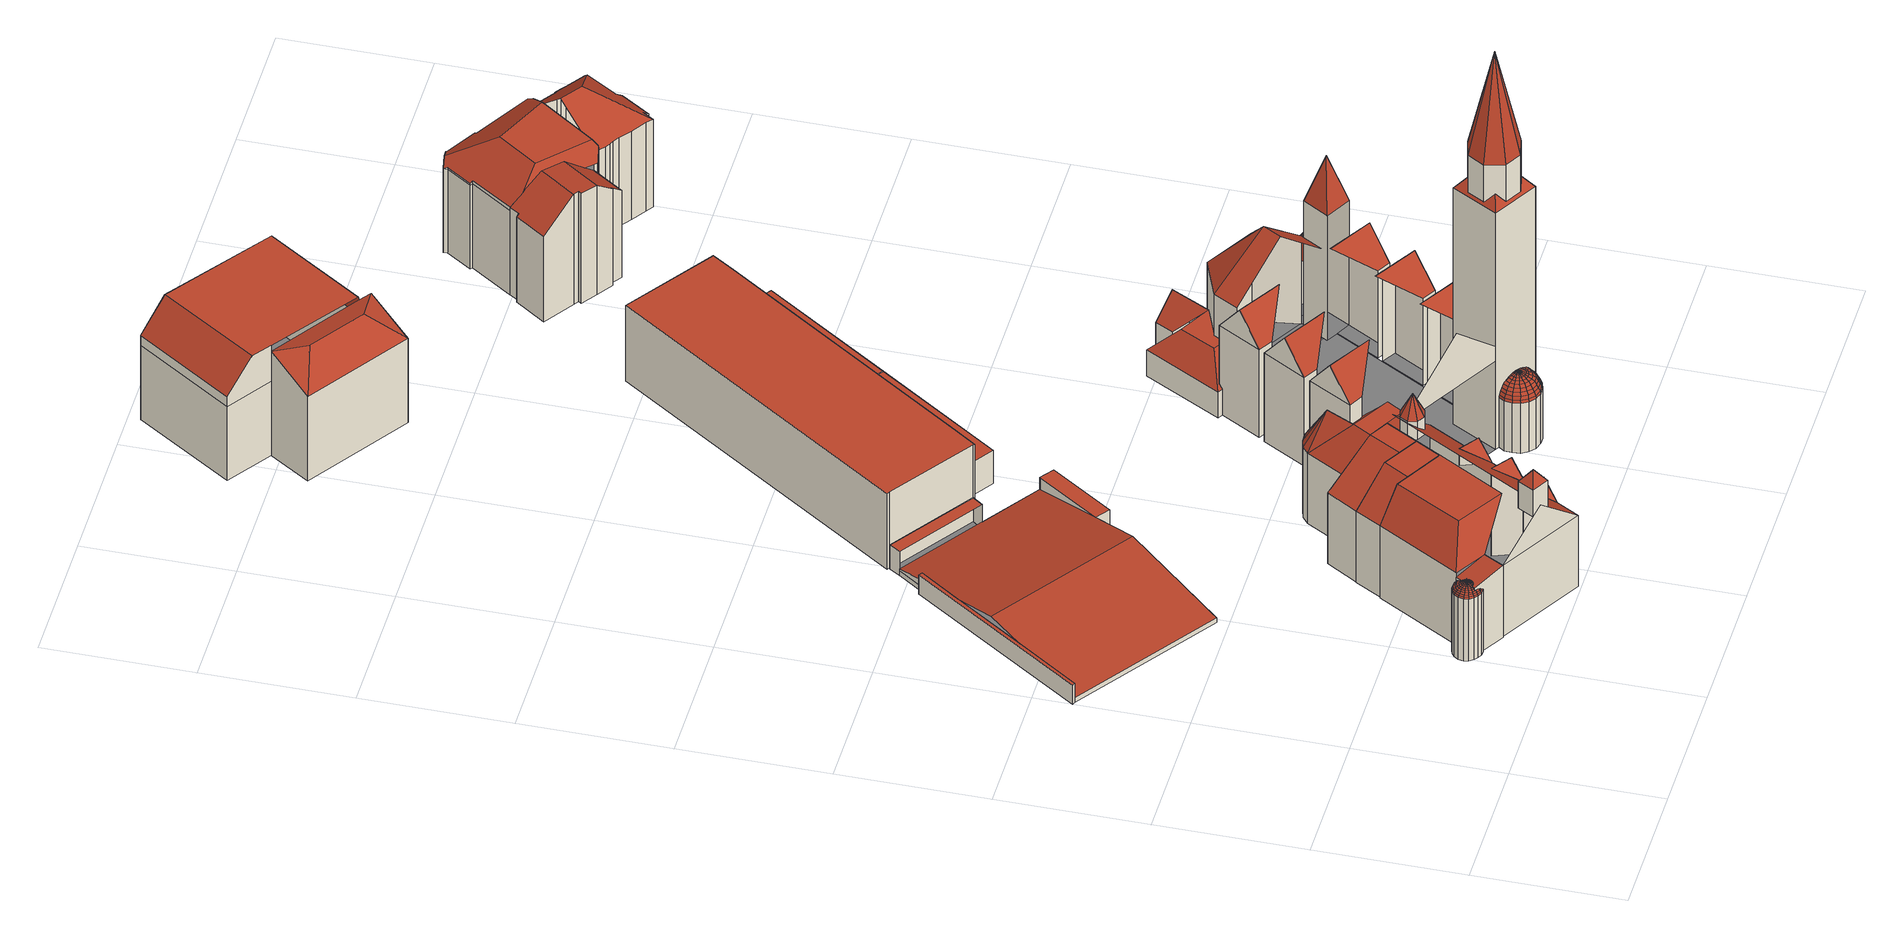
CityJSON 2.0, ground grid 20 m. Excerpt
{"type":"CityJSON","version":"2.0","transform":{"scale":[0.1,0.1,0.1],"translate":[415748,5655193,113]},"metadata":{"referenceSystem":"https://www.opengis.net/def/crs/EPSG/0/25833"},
"CityObjects":{
"building1":{"type":"Building","attributes":{"Gemeindeschluessel":14612000,"Geometrietyp2DReferenz":"3000","function":"31001_3211","roofType":"9999"},"children":["building1-1","building1-2","building1-3","building1-4"]},
"building1-1":{"type":"BuildingPart","attributes":{"Dachtyp_tdc":"tdcPolyFlatRoof","Dachneigung":0,"QualitaetDacherkennung":0,"Geometrietyp2DReferenz":"3000","measuredHeight":3,"roofType":"9999"},"parents":["building1"],"geometry":[{"type":"MultiSurface","lod":"2","boundaries":[[[0,1,2,3,4,5]],[[3,2,6,7,8]],[[2,1,9,6]],[[1,0,10,11,12,9]],[[8,4,3]],[[10,0,5]],[[7,6,9,12]],[[8,7,12,11]],[[8,11,10,5,4]]],"semantics":{"surfaces":[{"type":"RoofSurface"},{"type":"WallSurface"},{"type":"GroundSurface"},{"type":"ClosureSurface","isClosure":"1","QuelleClosure":"LoD1Solid"}],"values":[0,1,1,1,1,1,2,3,3]}}]},
"building1-2":{"type":"BuildingPart","attributes":{"Dachtyp_tdc":"tdcGableRoof","Dachneigung":10.44,"QualitaetDacherkennung":19,"Geometrietyp2DReferenz":"3000","measuredHeight":4.14,"roofType":"3100"},"parents":["building1"],"geometry":[{"type":"MultiSurface","lod":"2","boundaries":[[[11,13,14,12]],[[15,16,17,18]],[[19,20,21,22]],[[20,8,7,21]],[[20,23,24,4,8]],[[25,26,10,5,24,23,27,28,29]],[[15,25,29,16]],[[19,27,23,20]],[[11,10,26,13]],[[7,12,14,18,17,22,21]]],"semantics":{"surfaces":[{"type":"WallSurface"},{"type":"RoofSurface"},{"type":"GroundSurface"}],"values":[0,0,0,0,1,1,0,0,0,2]}}]},
"building1-3":{"type":"BuildingPart","attributes":{"Dachtyp_tdc":"tdcPolyFlatRoof","Dachneigung":0,"QualitaetDacherkennung":0,"Geometrietyp2DReferenz":"3000","measuredHeight":2.87,"roofType":"9999"},"parents":["building1"],"geometry":[{"type":"MultiSurface","lod":"2","boundaries":[[[27,30,31,32,28]],[[32,31,33,17,16,29]],[[31,30,34,33]],[[30,27,19,22,34]],[[29,28,32]],[[17,33,34,22]],[[16,17,22,19]],[[16,19,27,28,29]]],"semantics":{"surfaces":[{"type":"RoofSurface"},{"type":"WallSurface"},{"type":"GroundSurface"},{"type":"ClosureSurface","isClosure":"1","QuelleClosure":"LoD1Solid"}],"values":[0,1,1,1,1,2,3,3]}}]},
"building1-4":{"type":"BuildingPart","attributes":{"Dachtyp_tdc":"tdcPolyFlatRoof","Dachneigung":0,"QualitaetDacherkennung":13,"Geometrietyp2DReferenz":"3000","measuredHeight":3.86,"roofType":"1000"},"parents":["building1"],"geometry":[{"type":"MultiSurface","lod":"2","boundaries":[[[35,36,37,38]],[[36,39,25,15,18,37]],[[40,35,38,14,13,26]],[[40,39,36,35]],[[38,37,18,14]]],"semantics":{"surfaces":[{"type":"WallSurface"},{"type":"RoofSurface"},{"type":"GroundSurface"}],"values":[0,0,0,1,2]}}]},
"building2":{"type":"Building","attributes":{"name":"Versöhnungskirche","Gemeindeschluessel":14612000,"QualitaetDacherkennung":100,"Geometrietyp2DReferenz":"3000","function":"31001_3041","roofType":"9999"},"children":["building2-1","building2-2","building2-3","building2-4","building2-5","building2-6","building2-7","building2-8","building2-9","building2-10","building2-11","building2-12","building2-13","building2-14","building2-15","building2-16","building2-17","building2-18","building2-19","building2-20","building2-21","building2-22","building2-23","building2-24","building2-25","building2-26","building2-27","building2-28","building2-29","building2-30","building2-31"]},
"building2-1":{"type":"BuildingPart","attributes":{"Dachtyp_tdc":"tdcLeanToRoof","Dachneigung":8.81,"QualitaetDacherkennung":100,"Geometrietyp2DReferenz":"3000","measuredHeight":11.39,"roofType":"2100"},"parents":["building2"],"geometry":[{"type":"MultiSurface","lod":"2","boundaries":[[[41,42,43,44]],[[42,45,46,43]],[[41,44,47,48]],[[48,45,42,41]],[[44,43,46,47]]],"semantics":{"surfaces":[{"type":"WallSurface"},{"type":"RoofSurface"},{"type":"GroundSurface"}],"values":[0,0,0,1,2]}}]},
"building2-2":{"type":"BuildingPart","attributes":{"Dachtyp_tdc":"tdcTentRoof","Dachneigung":89.99,"QualitaetDacherkennung":100,"Geometrietyp2DReferenz":"3000","measuredHeight":13.38,"roofType":"4000"},"parents":["building2"],"geometry":[{"type":"MultiSurface","lod":"2","boundaries":[[[49,50,51,52,53]],[[54,55,56,57,58]],[[55,59,60,56]],[[59,61,62,60]],[[61,63,64,62]],[[63,65,66,64]],[[65,67,68,66]],[[67,69,70,68]],[[69,71,72,70]],[[71,49,53,72]],[[50,49,73]],[[55,54,73]],[[59,55,73]],[[61,59,73]],[[63,61,73]],[[65,63,73]],[[67,65,73]],[[69,67,73]],[[71,69,73]],[[49,71,73]],[[53,52,57,56,60,62,64,66,68,70,72]]],"semantics":{"surfaces":[{"type":"WallSurface"},{"type":"RoofSurface"},{"type":"GroundSurface"}],"values":[0,0,0,0,0,0,0,0,0,0,1,1,1,1,1,1,1,1,1,1,2]}}]},
"building2-3":{"type":"BuildingPart","attributes":{"Dachtyp_tdc":"tdcGableRoof","Dachneigung":59.29,"QualitaetDacherkennung":100,"Geometrietyp2DReferenz":"3000","measuredHeight":13.29,"roofType":"3100"},"parents":["building2"],"geometry":[{"type":"MultiSurface","lod":"2","boundaries":[[[50,74,75,76,51]],[[74,50,73,77]],[[54,78,79,77,73]],[[51,76,80,58]]],"semantics":{"surfaces":[{"type":"WallSurface"},{"type":"RoofSurface"},{"type":"GroundSurface"}],"values":[0,1,1,2]}}]},
"building2-4":{"type":"BuildingPart","attributes":{"Dachtyp_tdc":"tdcFreeFormRoof","Dachneigung":76.94,"QualitaetDacherkennung":100,"Geometrietyp2DReferenz":"3000","measuredHeight":10.46,"roofType":"5000"},"parents":["building2"],"geometry":[{"type":"Solid","lod":"2","boundaries":[[[[81,82,83,84]],[[84,83,85,86]],[[86,85,87,88]],[[88,87,89,90]],[[90,89,91,92]],[[92,91,93,94]],[[94,93,95,96]],[[96,95,97,98]],[[98,97,99,100]],[[100,99,101,102]],[[102,101,103,104]],[[104,103,105,106]],[[106,105,107,108]],[[108,107,109,110]],[[110,109,111,112]],[[111,113,114,115]],[[115,114,116,117]],[[117,116,118,82]],[[82,118,119,83]],[[83,119,120,85]],[[85,120,121,87]],[[87,121,122,89]],[[89,122,123,91]],[[91,123,124,93]],[[93,124,125,95]],[[95,125,126,97]],[[97,126,127,99]],[[99,127,128,101]],[[101,128,129,103]],[[103,129,130,105]],[[105,130,131,107]],[[107,131,132,109]],[[109,132,113,111]],[[113,133,134,114]],[[114,134,135,116]],[[116,135,136,118]],[[118,136,137,119]],[[119,137,138,120]],[[120,138,139,121]],[[121,139,140,122]],[[122,140,141,123]],[[123,141,142,124]],[[124,142,143,125]],[[125,143,144,126]],[[126,144,145,127]],[[127,145,146,128]],[[129,147,148,130]],[[130,148,149,131]],[[131,149,150,132]],[[132,150,133,113]],[[133,151,152,134]],[[134,152,153,135]],[[135,153,154,136]],[[136,154,155,137]],[[137,155,156,138]],[[138,156,157,139]],[[139,157,158,140]],[[140,158,159,141]],[[141,159,160,142]],[[142,160,161,143]],[[143,161,162,144]],[[144,162,163,145]],[[145,163,164,146]],[[146,164,165,147]],[[147,165,166,148]],[[148,166,167,149]],[[149,167,168,150]],[[150,168,151,133]],[[151,169,170,152]],[[152,170,171,153]],[[153,171,172,154]],[[154,172,173,155]],[[155,173,174,156]],[[156,174,175,157]],[[157,175,176,158]],[[158,176,177,159]],[[159,177,178,160]],[[160,178,179,161]],[[161,179,180,162]],[[162,180,181,163]],[[163,181,182,164]],[[164,182,183,165]],[[165,183,184,166]],[[166,184,185,167]],[[167,185,186,168]],[[168,186,169,151]],[[169,187,188,170]],[[170,188,189,171]],[[171,189,190,172]],[[172,190,191,173]],[[173,191,192,174]],[[174,192,193,175]],[[128,146,147,129]],[[175,193,194,176]],[[176,194,195,177]],[[177,195,196,178]],[[178,196,197,179]],[[179,197,198,180]],[[180,198,199,181]],[[181,199,200,182]],[[182,200,201,183]],[[183,201,202,184]],[[184,202,203,185]],[[185,203,204,186]],[[186,204,187,169]],[[205,206,207,208,209,210,211,212,213,214,215,216,217,218,219,220,221,222]],[[204,203,206,205]],[[203,202,207,206]],[[202,201,208,207]],[[201,200,209,208]],[[200,199,210,209]],[[199,198,211,210]],[[198,197,212,211]],[[197,196,213,212]],[[196,195,214,213]],[[195,194,215,214]],[[194,193,216,215]],[[193,192,217,216]],[[192,191,218,217]],[[191,190,219,218]],[[190,189,220,219]],[[189,188,221,220]],[[188,187,222,221]],[[187,204,205,222]],[[223,224,225]],[[223,225,226]],[[223,226,227]],[[223,227,228]],[[223,228,229]],[[223,229,230]],[[223,230,231]],[[223,231,232]],[[223,232,233]],[[223,233,234]],[[223,234,235]],[[223,235,236]],[[223,236,237]],[[223,237,238]],[[223,238,239]],[[223,239,240]],[[223,240,241]],[[223,241,224]],[[224,242,243,225]],[[225,243,244,226]],[[226,244,245,227]],[[227,245,246,228]],[[228,246,247,229]],[[229,247,248,230]],[[230,248,249,231]],[[231,249,250,232]],[[232,250,251,233]],[[233,251,252,234]],[[234,252,253,235]],[[235,253,254,236]],[[236,254,255,237]],[[237,255,256,238]],[[238,256,257,239]],[[239,257,258,240]],[[240,258,259,241]],[[241,259,242,224]],[[242,112,260,243]],[[243,260,261,244]],[[244,261,81,245]],[[245,81,84,246]],[[246,84,86,247]],[[247,86,88,248]],[[248,88,90,249]],[[249,90,92,250]],[[250,92,94,251]],[[251,94,96,252]],[[252,96,98,253]],[[253,98,100,254]],[[254,100,102,255]],[[255,102,104,256]],[[256,104,106,257]],[[257,106,108,258]],[[258,108,110,259]],[[259,110,112,242]],[[112,111,115,260]],[[260,115,117,261]],[[261,117,82,81]]]],"semantics":{"surfaces":[{"type":"RoofSurface"},{"type":"GroundSurface"},{"type":"WallSurface"}],"values":[[0,0,0,0,0,0,0,0,0,0,0,0,0,0,0,0,0,0,0,0,0,0,0,0,0,0,0,0,0,0,0,0,0,0,0,0,0,0,0,0,0,0,0,0,0,0,0,0,0,0,0,0,0,0,0,0,0,0,0,0,0,0,0,0,0,0,0,0,0,0,0,0,0,0,0,0,0,0,0,0,0,0,0,0,0,0,0,0,0,0,0,0,0,0,0,0,0,0,0,0,0,0,0,0,0,1,2,2,2,2,2,2,2,2,2,2,2,2,2,2,2,2,2,2,0,0,0,0,0,0,0,0,0,0,0,0,0,0,0,0,0,0,0,0,0,0,0,0,0,0,0,0,0,0,0,0,0,0,0,0,0,0,0,0,0,0,0,0,0,0,0,0,0,0,0,0,0,0,0,0,0]]}}]},
"building2-5":{"type":"BuildingPart","attributes":{"Dachtyp_tdc":"tdcFreeFormRoof","Dachneigung":50.33,"QualitaetDacherkennung":100,"Geometrietyp2DReferenz":"3000","measuredHeight":13.99,"roofType":"5000"},"parents":["building2"],"geometry":[{"type":"Solid","lod":"2","boundaries":[[[[262,263,264,265]],[[263,266,267,264]],[[266,262,265,267]],[[262,266,268]],[[263,262,268]],[[266,263,268]],[[265,264,267]]]],"semantics":{"surfaces":[{"type":"WallSurface"},{"type":"RoofSurface"},{"type":"GroundSurface"}],"values":[[0,0,0,0,1,1,2]]}}]},
"building2-6":{"type":"BuildingPart","attributes":{"Dachtyp_tdc":"tdcGableRoof","Dachneigung":51.48,"QualitaetDacherkennung":100,"Geometrietyp2DReferenz":"3000","measuredHeight":18.38,"roofType":"3100"},"parents":["building2"],"geometry":[{"type":"MultiSurface","lod":"2","boundaries":[[[269,270,271,272]],[[270,273,274,271]],[[273,275,276,274]],[[273,270,277]],[[270,269,278,277]],[[275,273,277,278]],[[272,271,274,276]]],"semantics":{"surfaces":[{"type":"WallSurface"},{"type":"RoofSurface"},{"type":"GroundSurface"}],"values":[0,0,0,0,1,1,2]}}]},
"building2-7":{"type":"BuildingPart","attributes":{"Dachtyp_tdc":"tdcHipAndGableRoof","Dachneigung":81.22,"QualitaetDacherkennung":100,"Geometrietyp2DReferenz":"3000","measuredHeight":20.61,"roofType":"5000"},"parents":["building2"],"geometry":[{"type":"MultiSurface","lod":"2","boundaries":[[[279,280,281,282,283]],[[280,279,284,285]],[[286,287,285,284]],[[282,281,288,289,290]]],"semantics":{"surfaces":[{"type":"WallSurface"},{"type":"RoofSurface"},{"type":"GroundSurface"}],"values":[0,1,1,2]}}]},
"building2-8":{"type":"BuildingPart","attributes":{"Dachtyp_tdc":"tdcTentRoof","Dachneigung":78.02,"QualitaetDacherkennung":100,"Geometrietyp2DReferenz":"3000","measuredHeight":21.12,"roofType":"4000"},"parents":["building2"],"geometry":[{"type":"Solid","lod":"2","boundaries":[[[[291,292,293,294]],[[292,295,296,293]],[[295,297,298,296]],[[297,299,300,298]],[[299,301,302,300]],[[301,303,304,302]],[[303,305,306,304]],[[305,291,294,306]],[[292,291,307]],[[295,292,307]],[[297,295,307]],[[299,297,307]],[[301,299,307]],[[303,301,307]],[[305,303,307]],[[291,305,307]],[[294,293,296,298,300,302,304,306]]]],"semantics":{"surfaces":[{"type":"WallSurface"},{"type":"RoofSurface"},{"type":"GroundSurface"}],"values":[[0,0,0,0,0,0,0,0,1,1,1,1,1,1,1,1,2]]}}]},
"building2-9":{"type":"BuildingPart","attributes":{"Dachtyp_tdc":"tdcPyramidRoof","Dachneigung":54.9,"QualitaetDacherkennung":100,"Geometrietyp2DReferenz":"3000","measuredHeight":5.98,"roofType":"4000"},"parents":["building2"],"geometry":[{"type":"Solid","lod":"2","boundaries":[[[[308,309,310,311]],[[309,312,313,310]],[[312,314,315,313]],[[314,308,311,315]],[[309,308,316]],[[312,309,316]],[[314,312,316]],[[308,314,316]],[[311,310,313,315]]]],"semantics":{"surfaces":[{"type":"WallSurface"},{"type":"RoofSurface"},{"type":"GroundSurface"}],"values":[[0,0,0,0,1,1,1,1,2]]}}]},
"building2-10":{"type":"BuildingPart","attributes":{"Dachtyp_tdc":"tdcCutGableHipRoof","Dachneigung":0.103,"QualitaetDacherkennung":100,"Geometrietyp2DReferenz":"3000","measuredHeight":16.15,"roofType":"9999"},"parents":["building2"],"geometry":[{"type":"MultiSurface","lod":"2","boundaries":[[[317,318,319,320,46,45]],[[317,48,321,322,323]],[[318,317,323,324]],[[325,318,324,326]],[[324,323,322,326]],[[47,46,320,327]]],"semantics":{"surfaces":[{"type":"WallSurface"},{"type":"RoofSurface"},{"type":"GroundSurface"}],"values":[0,1,1,1,1,2]}}]},
"building2-11":{"type":"BuildingPart","attributes":{"Dachtyp_tdc":"tdcCutGableHipRoof","Dachneigung":43.73,"QualitaetDacherkennung":100,"Geometrietyp2DReferenz":"3000","measuredHeight":16.11,"roofType":"9999"},"parents":["building2"],"geometry":[{"type":"MultiSurface","lod":"2","boundaries":[[[318,328,329,330,319]],[[318,325,326,331]],[[328,318,331,332]],[[333,328,332,334]],[[325,333,334,326]],[[332,331,326,334]],[[335,319,330,336]]],"semantics":{"surfaces":[{"type":"WallSurface"},{"type":"RoofSurface"},{"type":"GroundSurface"}],"values":[0,1,1,1,0,1,2]}}]},
"building2-12":{"type":"BuildingPart","attributes":{"Dachtyp_tdc":"tdcGableRoof","Dachneigung":51.48,"QualitaetDacherkennung":100,"Geometrietyp2DReferenz":"3000","measuredHeight":18.17,"roofType":"3100"},"parents":["building2"],"geometry":[{"type":"MultiSurface","lod":"2","boundaries":[[[337,338,339,340]],[[338,341,342,339]],[[341,343,344,342]],[[341,338,345]],[[338,337,346,345]],[[343,341,345,346]],[[340,339,342,344]]],"semantics":{"surfaces":[{"type":"WallSurface"},{"type":"RoofSurface"},{"type":"GroundSurface"}],"values":[0,0,0,0,1,1,2]}}]},
"building2-13":{"type":"BuildingPart","attributes":{"Dachtyp_tdc":"tdcGableRoof","Dachneigung":47.73,"QualitaetDacherkennung":100,"Geometrietyp2DReferenz":"3000","measuredHeight":7.39,"roofType":"3100"},"parents":["building2"],"geometry":[{"type":"MultiSurface","lod":"2","boundaries":[[[347,348,349,350]],[[348,351,352,349]],[[351,353,354,352]],[[351,348,355]],[[348,347,356,355]],[[353,351,355,356]],[[350,349,352,354]]],"semantics":{"surfaces":[{"type":"WallSurface"},{"type":"RoofSurface"},{"type":"GroundSurface"}],"values":[0,0,0,0,1,1,2]}}]},
"building2-14":{"type":"BuildingPart","attributes":{"Dachtyp_tdc":"tdcCutGableHipRoof","Dachneigung":47.99,"QualitaetDacherkennung":100,"Geometrietyp2DReferenz":"3000","measuredHeight":15.92,"roofType":"9999"},"parents":["building2"],"geometry":[{"type":"MultiSurface","lod":"2","boundaries":[[[357,358,359,360,361]],[[358,362,363,359]],[[358,357,364,365,366]],[[362,358,366,367]],[[368,369,362,367,370,371]],[[367,366,365,370]],[[360,359,363,372]]],"semantics":{"surfaces":[{"type":"WallSurface"},{"type":"RoofSurface"},{"type":"GroundSurface"}],"values":[0,0,1,1,1,1,2]}}]},
"building2-15":{"type":"BuildingPart","attributes":{"Dachtyp_tdc":"tdcGableRoof","Dachneigung":39.9,"QualitaetDacherkennung":100,"Geometrietyp2DReferenz":"3000","measuredHeight":16.91,"roofType":"3100"},"parents":["building2"],"geometry":[{"type":"MultiSurface","lod":"2","boundaries":[[[373,374,375,376,377]],[[374,41,378,375]],[[41,374,379]],[[374,373,380,381,379]],[[376,375,378,382,335,383]]],"semantics":{"surfaces":[{"type":"WallSurface"},{"type":"RoofSurface"},{"type":"GroundSurface"}],"values":[0,0,0,1,2]}}]},
"building2-16":{"type":"BuildingPart","attributes":{"Dachtyp_tdc":"tdcGableRoof","Dachneigung":42.34,"QualitaetDacherkennung":100,"Geometrietyp2DReferenz":"3000","measuredHeight":22.61,"roofType":"3100"},"parents":["building2"],"geometry":[{"type":"MultiSurface","lod":"2","boundaries":[[[384,385,377,361,386,387,272,276,388]],[[364,380,389,390]]],"semantics":{"surfaces":[{"type":"GroundSurface"},{"type":"WallSurface"}],"values":[0,1]}}]},
"building2-17":{"type":"BuildingPart","attributes":{"Dachtyp_tdc":"tdcGableRoof","Dachneigung":51.48,"QualitaetDacherkennung":100,"Geometrietyp2DReferenz":"3000","measuredHeight":18.28,"roofType":"3100"},"parents":["building2"],"geometry":[{"type":"MultiSurface","lod":"2","boundaries":[[[391,392,393,394]],[[392,395,396,393]],[[395,397,398,396]],[[395,392,399]],[[392,391,400,399]],[[397,395,399,400]],[[394,393,396,398]]],"semantics":{"surfaces":[{"type":"WallSurface"},{"type":"RoofSurface"},{"type":"GroundSurface"}],"values":[0,0,0,0,1,1,2]}}]},
"building2-18":{"type":"BuildingPart","attributes":{"Dachtyp_tdc":"tdcFreeFormRoof","Dachneigung":54.02,"QualitaetDacherkennung":100,"Geometrietyp2DReferenz":"3000","measuredHeight":4.76,"roofType":"5000"},"parents":["building2"],"geometry":[{"type":"MultiSurface","lod":"2","boundaries":[[[367,401,402]],[[367,362,401]],[[367,402,403]],[[362,367,403]],[[402,401,362]]],"semantics":{"surfaces":[{"type":"WallSurface"},{"type":"RoofSurface"},{"type":"GroundSurface"}],"values":[0,0,1,1,2]}}]},
"building2-19":{"type":"BuildingPart","attributes":{"Dachtyp_tdc":"tdcGableRoof","Dachneigung":51.49,"QualitaetDacherkennung":100,"Geometrietyp2DReferenz":"3000","measuredHeight":18.18,"roofType":"3100"},"parents":["building2"],"geometry":[{"type":"MultiSurface","lod":"2","boundaries":[[[404,405,406,407]],[[405,408,409,406]],[[405,404,410]],[[404,411,412,410]],[[408,405,410,412]],[[413,407,406,409]]],"semantics":{"surfaces":[{"type":"WallSurface"},{"type":"RoofSurface"},{"type":"GroundSurface"}],"values":[0,0,0,1,1,2]}}]},
"building2-20":{"type":"BuildingPart","attributes":{"Dachtyp_tdc":"tdcPyramidRoof","Dachneigung":53.76,"QualitaetDacherkennung":100,"Geometrietyp2DReferenz":"3000","measuredHeight":42.2,"roofType":"4000"},"parents":["building2"],"geometry":[{"type":"MultiSurface","lod":"2","boundaries":[[[414,415,416,417]],[[415,418,419,416]],[[418,420,421,419]],[[414,420,422]],[[415,414,422]],[[418,415,422]],[[420,418,422]],[[421,417,416,419]]],"semantics":{"surfaces":[{"type":"WallSurface"},{"type":"RoofSurface"},{"type":"GroundSurface"}],"values":[0,0,0,1,1,1,1,2]}}]},
"building2-21":{"type":"BuildingPart","attributes":{"Dachtyp_tdc":"tdcFreeFormRoof","Dachneigung":50.34,"QualitaetDacherkennung":100,"Geometrietyp2DReferenz":"3000","measuredHeight":2.71,"roofType":"5000"},"parents":["building2"],"geometry":[{"type":"Solid","lod":"2","boundaries":[[[[423,424,425]],[[424,426,425]],[[423,426,427]],[[424,423,427]],[[426,424,427]],[[423,425,426]]]],"semantics":{"surfaces":[{"type":"WallSurface"},{"type":"RoofSurface"},{"type":"GroundSurface"}],"values":[[0,0,0,1,1,2]]}}]},
"building2-22":{"type":"BuildingPart","attributes":{"Dachtyp_tdc":"tdcGableRoof","Dachneigung":51.49,"QualitaetDacherkennung":100,"Geometrietyp2DReferenz":"3000","measuredHeight":18.47,"roofType":"3100"},"parents":["building2"],"geometry":[{"type":"MultiSurface","lod":"2","boundaries":[[[428,429,430,431,386,368]],[[429,432,433,430]],[[432,434,387,435,433]],[[432,429,436]],[[429,428,437,436]],[[434,432,436,437]],[[431,430,433,435]]],"semantics":{"surfaces":[{"type":"WallSurface"},{"type":"RoofSurface"},{"type":"GroundSurface"}],"values":[0,0,0,0,1,1,2]}}]},
"building2-23":{"type":"BuildingPart","attributes":{"Dachtyp_tdc":"tdcGableRoof","Dachneigung":51.48,"QualitaetDacherkennung":100,"Geometrietyp2DReferenz":"3000","measuredHeight":18.15,"roofType":"3100"},"parents":["building2"],"geometry":[{"type":"MultiSurface","lod":"2","boundaries":[[[438,439,440,441]],[[439,442,443,440]],[[442,439,444]],[[439,438,445,444]],[[446,442,444,445]],[[441,440,443,447]]],"semantics":{"surfaces":[{"type":"WallSurface"},{"type":"RoofSurface"},{"type":"GroundSurface"}],"values":[0,0,0,1,1,2]}}]},
"building2-24":{"type":"BuildingPart","attributes":{"Dachtyp_tdc":"tdcFreeFormRoof","Dachneigung":60.37,"QualitaetDacherkennung":100,"Geometrietyp2DReferenz":"3000","measuredHeight":10.96,"roofType":"5000"},"parents":["building2"],"geometry":[{"type":"Solid","lod":"2","boundaries":[[[[448,449,450,451]],[[449,452,453,450]],[[452,454,455,453]],[[454,456,457,455]],[[456,458,459,457]],[[458,460,461,459]],[[460,462,463,461]],[[462,464,465,463]],[[464,466,467,465]],[[466,468,469,467]],[[468,470,471,469]],[[470,472,473,471]],[[472,474,475,473]],[[474,476,477,475]],[[476,478,479,477]],[[478,480,481,479]],[[480,482,483,481]],[[482,448,451,483]],[[484,485,486]],[[484,486,487]],[[484,487,488]],[[484,488,489]],[[484,489,490]],[[484,490,491]],[[484,491,492]],[[484,492,493]],[[484,493,494]],[[484,494,495]],[[484,495,496]],[[484,496,497]],[[484,497,498]],[[484,498,499]],[[484,499,500]],[[484,500,501]],[[484,501,485]],[[485,502,503,486]],[[486,503,504,487]],[[487,504,505,488]],[[488,505,506,489]],[[489,506,507,490]],[[490,507,508,491]],[[491,508,509,492]],[[492,509,510,493]],[[493,510,511,494]],[[494,511,512,495]],[[512,513,495]],[[495,513,514,496]],[[496,514,515,497]],[[497,515,516,498]],[[498,516,517,499]],[[499,517,518,500]],[[500,518,519,501]],[[501,519,502,485]],[[502,520,521,503]],[[503,521,522,504]],[[504,522,523,505]],[[505,523,524,506]],[[506,524,525,507]],[[507,525,526,508]],[[508,526,527,509]],[[509,527,528,510]],[[510,528,529,511]],[[511,529,530,512]],[[512,530,531,513]],[[513,531,532,514]],[[514,532,533,515]],[[515,533,534,516]],[[519,535,520,502]],[[520,536,537,521]],[[521,537,538,522]],[[522,538,539,523]],[[523,539,540,524]],[[524,540,541,525]],[[525,541,542,526]],[[526,542,543,527]],[[527,543,544,528]],[[528,544,545,529]],[[529,545,546,530]],[[530,546,547,531]],[[531,547,548,532]],[[532,548,549,533]],[[533,549,550,534]],[[534,550,551,552]],[[552,551,553,554]],[[554,553,555,535]],[[535,555,536,520]],[[536,556,557,537]],[[537,557,558,538]],[[538,558,559,539]],[[539,559,560,540]],[[540,560,561,541]],[[541,561,562,542]],[[542,562,563,543]],[[543,563,564,544]],[[544,564,565,545]],[[545,565,566,546]],[[546,566,567,547]],[[547,567,568,548]],[[548,568,569,549]],[[549,569,570,550]],[[550,570,571,551]],[[551,571,572,553]],[[553,572,573,555]],[[555,573,556,536]],[[556,574,575,557]],[[557,575,576,558]],[[558,576,577,559]],[[559,577,578,560]],[[560,578,579,561]],[[561,579,580,562]],[[516,534,552,517]],[[517,552,554,518]],[[518,554,535,519]],[[562,580,581,563]],[[563,581,582,564]],[[564,582,583,565]],[[565,583,584,566]],[[566,584,585,567]],[[567,585,586,568]],[[568,586,587,569]],[[569,587,588,570]],[[570,588,589,571]],[[571,589,590,572]],[[572,590,591,573]],[[573,591,574,556]],[[574,592,593,575]],[[575,593,594,576]],[[576,594,595,577]],[[577,595,596,578]],[[578,596,597,579]],[[579,597,598,580]],[[580,598,599,581]],[[581,599,600,582]],[[582,600,601,583]],[[583,601,602,584]],[[584,602,603,585]],[[585,603,604,586]],[[586,604,605,587]],[[587,605,606,588]],[[588,606,607,589]],[[589,607,608,590]],[[590,608,609,591]],[[591,609,592,574]],[[592,610,611,593]],[[593,611,612,594]],[[594,612,613,595]],[[595,613,614,596]],[[596,614,615,597]],[[597,615,616,598]],[[598,616,617,599]],[[599,617,618,600]],[[600,618,619,601]],[[601,619,620,602]],[[602,620,621,603]],[[603,621,622,604]],[[604,622,623,605]],[[605,623,624,606]],[[606,624,625,607]],[[607,625,626,608]],[[608,626,627,609]],[[609,627,610,592]],[[610,482,480,611]],[[611,480,478,612]],[[612,478,476,613]],[[613,476,474,614]],[[614,474,472,615]],[[615,472,470,616]],[[616,470,468,617]],[[617,468,466,618]],[[618,466,464,619]],[[619,464,462,620]],[[620,462,460,621]],[[621,460,458,622]],[[622,458,456,623]],[[623,456,454,624]],[[624,454,452,625]],[[625,452,449,626]],[[626,449,448,627]],[[627,448,482,610]],[[451,450,453,455,457,459,461,463,465,467,469,471,473,475,477,479,481,483]]]],"semantics":{"surfaces":[{"type":"WallSurface"},{"type":"RoofSurface"},{"type":"GroundSurface"}],"values":[[0,0,0,0,0,0,0,0,0,0,0,0,0,0,0,0,0,0,1,1,1,1,1,1,1,1,1,1,1,1,1,1,1,1,1,1,1,1,1,1,1,1,1,1,1,1,1,1,1,1,1,1,1,1,1,1,1,1,1,1,1,1,1,1,1,1,1,1,1,1,1,1,1,1,1,1,1,1,1,1,1,1,1,1,1,1,1,1,1,1,1,1,1,1,1,1,1,1,1,1,1,1,1,1,1,1,1,1,1,1,1,1,1,1,1,1,1,1,1,1,1,1,1,1,1,1,1,1,1,1,1,1,1,1,1,1,1,1,1,1,1,1,1,1,1,1,1,1,1,1,1,1,1,1,1,1,1,1,1,1,1,1,1,1,1,1,1,1,1,1,1,1,1,1,1,1,1,1,1,2]]}}]},
"building2-25":{"type":"BuildingPart","attributes":{"Dachtyp_tdc":"tdcPyramidRoof","Dachneigung":74.63,"QualitaetDacherkennung":100,"Geometrietyp2DReferenz":"3000","measuredHeight":27.02,"roofType":"4000"},"parents":["building2"],"geometry":[{"type":"MultiSurface","lod":"2","boundaries":[[[628,629,404,407,75,74]],[[630,631,632,633]],[[628,631,634]],[[629,628,634]],[[630,629,634]],[[631,630,634]],[[632,289,75,407,413,633]]],"semantics":{"surfaces":[{"type":"WallSurface"},{"type":"RoofSurface"},{"type":"GroundSurface"}],"values":[0,0,1,1,1,1,2]}}]},
"building2-26":{"type":"BuildingPart","attributes":{"Dachtyp_tdc":"tdcCutHipRoof","Dachneigung":49.9,"QualitaetDacherkennung":100,"Geometrietyp2DReferenz":"3000","measuredHeight":7.46,"roofType":"9999"},"parents":["building2"],"geometry":[{"type":"MultiSurface","lod":"2","boundaries":[[[635,636,637,638]],[[636,639,640,637]],[[353,635,638,641,354]],[[636,635,642,643]],[[639,636,643,644]],[[635,353,356,642]],[[356,644,643,642]],[[638,637,640,641]]],"semantics":{"surfaces":[{"type":"WallSurface"},{"type":"RoofSurface"},{"type":"GroundSurface"}],"values":[0,0,0,1,1,1,1,2]}}]},
"building2-27":{"type":"BuildingPart","attributes":{"Dachtyp_tdc":"tdcTentRoof","Dachneigung":64.74,"QualitaetDacherkennung":100,"Geometrietyp2DReferenz":"3000","measuredHeight":5.93,"roofType":"4000"},"parents":["building2"],"geometry":[{"type":"Solid","lod":"2","boundaries":[[[[645,646,647]],[[648,645,647]],[[649,648,647]],[[650,649,647]],[[651,650,647]],[[652,651,647]],[[653,652,647]],[[654,655,656,657,658,659,660,661]],[[653,646,655,654]],[[646,645,656,655]],[[645,648,657,656]],[[648,649,658,657]],[[649,650,659,658]],[[650,651,660,659]],[[651,652,661,660]],[[652,653,654,661]],[[646,653,647]]]],"semantics":{"surfaces":[{"type":"RoofSurface"},{"type":"GroundSurface"},{"type":"WallSurface"}],"values":[[0,0,0,0,0,0,0,1,2,2,2,2,2,2,2,2,0]]}}]},
"building2-28":{"type":"BuildingPart","attributes":{"Dachtyp_tdc":"tdcPyramidRoof","Dachneigung":81.22,"QualitaetDacherkennung":100,"Geometrietyp2DReferenz":"3000","measuredHeight":20.68,"roofType":"4000"},"parents":["building2"],"geometry":[{"type":"MultiSurface","lod":"2","boundaries":[[[280,662,663,664,281]],[[662,665,666,663]],[[665,287,288,667,666]],[[662,280,285]],[[665,662,285]],[[287,665,285]],[[664,663,666,667]]],"semantics":{"surfaces":[{"type":"WallSurface"},{"type":"RoofSurface"},{"type":"GroundSurface"}],"values":[0,0,0,1,1,1,2]}}]},
"building2-29":{"type":"BuildingPart","attributes":{"Dachtyp_tdc":"tdcTentRoof","Dachneigung":90,"QualitaetDacherkennung":100,"Geometrietyp2DReferenz":"3000","measuredHeight":15.89,"roofType":"4000"},"parents":["building2"],"geometry":[{"type":"MultiSurface","lod":"2","boundaries":[[[362,668,669,363]],[[668,670,671,669]],[[670,672,673,671]],[[672,674,675,673]],[[674,676,677,675]],[[676,678,679,677]],[[678,680,681,679]],[[680,402,682,681]],[[668,362,403]],[[670,668,403]],[[672,670,403]],[[674,672,403]],[[676,674,403]],[[678,676,403]],[[680,678,403]],[[680,403,402]],[[682,363,669,671,673,675,677,679,681]]],"semantics":{"surfaces":[{"type":"WallSurface"},{"type":"RoofSurface"},{"type":"GroundSurface"}],"values":[0,0,0,0,0,0,0,0,1,1,1,1,1,1,1,1,2]}}]},
"building2-30":{"type":"BuildingPart","attributes":{"Dachtyp_tdc":"tdcCutGableHipRoof","Dachneigung":32.13,"QualitaetDacherkennung":100,"Geometrietyp2DReferenz":"3000","measuredHeight":16,"roofType":"9999"},"parents":["building2"],"geometry":[{"type":"MultiSurface","lod":"2","boundaries":[[[328,683,684,329]],[[683,685,686,684]],[[328,333,334,687]],[[683,328,687,366]],[[685,683,366,688]],[[333,685,688,334]],[[366,687,334,688]],[[689,329,684,686]]],"semantics":{"surfaces":[{"type":"WallSurface"},{"type":"RoofSurface"},{"type":"GroundSurface"}],"values":[0,0,1,1,1,0,1,2]}}]},
"building2-31":{"type":"BuildingPart","attributes":{"Dachtyp_tdc":"tdcFreeFormRoof","Dachneigung":50.34,"QualitaetDacherkennung":100,"Geometrietyp2DReferenz":"3000","measuredHeight":13.95,"roofType":"5000"},"parents":["building2"],"geometry":[{"type":"Solid","lod":"2","boundaries":[[[[690,691,692,693]],[[691,694,695,692]],[[694,690,693,695]],[[690,694,696]],[[691,690,696]],[[694,691,696]],[[693,692,695]]]],"semantics":{"surfaces":[{"type":"WallSurface"},{"type":"RoofSurface"},{"type":"GroundSurface"}],"values":[[0,0,0,0,1,1,2]]}}]},
"building3":{"type":"Building","attributes":{"name":"Förderschule St. Franziskus Dresden","Dachtyp_tdc":"tdcPolyFlatRoof","Gemeindeschluessel":14612000,"Dachneigung":0,"QualitaetDacherkennung":82,"Geometrietyp2DReferenz":"3000","measuredHeight":5.27,"function":"31001_3021","roofType":"1000"},"geometry":[{"type":"Solid","lod":"2","boundaries":[[[[697,698,699,700]],[[698,701,702,699]],[[701,703,704,702]],[[703,697,700,704]],[[703,701,698,697]],[[700,699,702,704]]]],"semantics":{"surfaces":[{"type":"WallSurface"},{"type":"RoofSurface"},{"type":"GroundSurface"}],"values":[[0,0,0,0,1,2]]}}]},
"building4":{"type":"Building","attributes":{"name":"Förderschule St. Franziskus Dresden","Dachtyp_tdc":"tdcPolyFlatRoof","Gemeindeschluessel":14612000,"Dachneigung":0,"QualitaetDacherkennung":71,"Geometrietyp2DReferenz":"3000","measuredHeight":11.99,"function":"31001_3021","roofType":"1000"},"geometry":[{"type":"Solid","lod":"2","boundaries":[[[[705,706,700,699]],[[706,707,708,700]],[[707,709,710,708]],[[709,711,712,710]],[[711,713,714,712]],[[713,715,716,714]],[[715,717,718,716]],[[717,719,720,718]],[[719,721,722,720]],[[721,705,699,722]],[[721,719,717,715,713,711,709,707,706,705]],[[699,700,708,710,712,714,716,718,720,722]]]],"semantics":{"surfaces":[{"type":"WallSurface"},{"type":"RoofSurface"},{"type":"GroundSurface"}],"values":[[0,0,0,0,0,0,0,0,0,0,1,2]]}}]},
"building5":{"type":"Building","attributes":{"Gemeindeschluessel":14612000,"Geometrietyp2DReferenz":"3000","function":"31001_9998","roofType":"9999"},"children":["building5-1","building5-2"]},
"building5-1":{"type":"BuildingPart","attributes":{"Dachtyp_tdc":"tdcCutGableRoof","Dachneigung":1.13,"QualitaetDacherkennung":26,"Geometrietyp2DReferenz":"3000","measuredHeight":17.5,"roofType":"9999"},"parents":["building5"],"geometry":[{"type":"MultiSurface","lod":"2","boundaries":[[[723,724,725,726]],[[724,727,728,725]],[[729,730,731,732]],[[730,723,726,731]],[[733,734,735,736]],[[727,724,737,738,739]],[[734,740,738,737,735]],[[729,741,740,734,733,730]],[[723,736,735,737,724]],[[730,733,736,723]],[[726,725,728,732,731]]],"semantics":{"surfaces":[{"type":"WallSurface"},{"type":"RoofSurface"},{"type":"GroundSurface"}],"values":[0,0,0,0,1,1,1,0,0,0,2]}}]},
"building5-2":{"type":"BuildingPart","attributes":{"Dachtyp_tdc":"tdcHipRoof","Dachneigung":45.73,"QualitaetDacherkennung":30,"Geometrietyp2DReferenz":"3000","measuredHeight":17.14,"roofType":"3200"},"parents":["building5"],"geometry":[{"type":"MultiSurface","lod":"2","boundaries":[[[742,743,744,728,727]],[[743,745,746,744]],[[745,741,729,732,746]],[[743,742,747]],[[741,745,748]],[[742,739,741,748,747]],[[745,743,747,748]],[[732,728,744,746]]],"semantics":{"surfaces":[{"type":"WallSurface"},{"type":"RoofSurface"},{"type":"GroundSurface"}],"values":[0,0,0,1,1,1,1,2]}}]},
"building6":{"type":"Building","attributes":{"name":"Förderschule St. Franziskus Dresden","Dachtyp_tdc":"tdcPolyFlatRoof","Gemeindeschluessel":14612000,"Dachneigung":0,"QualitaetDacherkennung":76,"Geometrietyp2DReferenz":"3000","measuredHeight":5.36,"function":"31001_3021","roofType":"1000"},"geometry":[{"type":"Solid","lod":"2","boundaries":[[[[701,698,699,702]],[[698,749,722,699]],[[749,750,720,722]],[[750,751,752,720]],[[751,701,702,752]],[[751,750,749,698,701]],[[702,699,722,720,752]]]],"semantics":{"surfaces":[{"type":"WallSurface"},{"type":"RoofSurface"},{"type":"GroundSurface"}],"values":[[0,0,0,0,0,1,2]]}}]},
"building7":{"type":"Building","attributes":{"Gemeindeschluessel":14612000,"Geometrietyp2DReferenz":"3000","function":"31001_9998","roofType":"9999"},"children":["building7-1","building7-2","building7-3"]},
"building7-1":{"type":"BuildingPart","attributes":{"Dachtyp_tdc":"tdcCutGableRoof","Dachneigung":39.1,"QualitaetDacherkennung":34,"Geometrietyp2DReferenz":"3000","measuredHeight":17.52,"roofType":"9999"},"parents":["building7"],"geometry":[{"type":"MultiSurface","lod":"2","boundaries":[[[753,754,755,756]],[[754,757,758,755]],[[757,759,760,758]],[[759,761,762,763,760]],[[764,765,766,767,768]],[[765,769,770,766]],[[769,771,772,770]],[[771,773,774,772]],[[773,775,776,774]],[[775,777,778,776]],[[777,753,756,778]],[[773,771,769,765,764,779,780]],[[781,782,761,759,757,754,753]],[[780,781,753,777,775,773]],[[756,755,758,760,763,783,784,767,766,770,772,774,776,778]]],"semantics":{"surfaces":[{"type":"WallSurface"},{"type":"RoofSurface"},{"type":"GroundSurface"}],"values":[0,0,0,0,0,0,0,0,0,0,0,1,1,1,2]}}]},
"building7-2":{"type":"BuildingPart","attributes":{"Dachtyp_tdc":"tdcHipAndGableRoof","Dachneigung":41.31,"QualitaetDacherkennung":50,"Geometrietyp2DReferenz":"3000","measuredHeight":18.83,"roofType":"5000"},"parents":["building7"],"geometry":[{"type":"MultiSurface","lod":"2","boundaries":[[[785,786,787,788]],[[786,789,790,787]],[[789,791,792,790]],[[791,793,794,795,792]],[[796,797,798,799,800]],[[797,801,802,798]],[[801,803,804,802]],[[803,805,806,804]],[[805,807,808,806]],[[807,809,810,808]],[[809,811,812,810]],[[811,813,814,812]],[[813,815,816,814]],[[815,817,818,816]],[[817,819,820,818]],[[819,821,822,820]],[[821,823,824,822]],[[823,785,788,824]],[[819,817,815,813,811,809,825]],[[809,807,805,803,801,797,796,826,827,825]],[[827,828,793,791,789,786,785,823,821,819,825]],[[788,787,790,792,795,829,799,798,802,804,806,808,810,812,814,816,818,820,822,824]]],"semantics":{"surfaces":[{"type":"WallSurface"},{"type":"RoofSurface"},{"type":"GroundSurface"}],"values":[0,0,0,0,0,0,0,0,0,0,0,0,0,0,0,0,0,0,1,1,1,2]}}]},
"building7-3":{"type":"BuildingPart","attributes":{"Dachtyp_tdc":"tdcFreeFormRoof","Dachneigung":2.08,"QualitaetDacherkennung":37,"Geometrietyp2DReferenz":"3000","measuredHeight":17.63,"roofType":"5000"},"parents":["building7"],"geometry":[{"type":"MultiSurface","lod":"2","boundaries":[[[830,831,832,833]],[[831,834,835,832]],[[834,836,837,835]],[[836,838,839,837]],[[838,840,841,839]],[[840,842,843,841]],[[842,800,799,843]],[[794,844,845,795]],[[844,846,847,845]],[[846,768,767,847]],[[762,848,849,763]],[[848,830,833,849]],[[850,851,828,852,826,853,854,855,856]],[[857,782,858,859,779,860,861,856,855,862]],[[863,864,865,857,862,866,867,834,868]],[[869,870,871,872,873,867,866,854,853]],[[855,854,866,862]],[[834,867,873,836]],[[836,873,872,838]],[[838,872,871,840]],[[840,871,870,842]],[[842,870,869,796,800]],[[830,863,868,831]],[[831,868,834]],[[762,761,865,864,848]],[[848,864,863,830]],[[846,861,860,764,768]],[[794,793,851,850,844]],[[844,850,856,861,846]],[[833,832,835,837,839,841,843,799,829,795,845,847,767,784,783,763,849]]],"semantics":{"surfaces":[{"type":"WallSurface"},{"type":"RoofSurface"},{"type":"GroundSurface"}],"values":[0,0,0,0,0,0,0,0,0,0,0,0,1,1,1,1,1,0,0,0,0,0,0,0,0,0,0,0,0,2]}}]}
},
"vertices":[
[165,779,38],[160,782,38],[1,549,38],[5,547,38],[63,631,38],[127,725,38],[1,549,8],[5,547,8],[5,547,15],[160,782,8],[165,779,26],[165,779,15],[165,779,8],
[189,813,15],[189,813,8],[300,737,15],[378,684,15],[378,684,8],[300,737,8],[320,599,15],[195,416,15],[195,416,8],[320,599,8],[282,543,49],[92,674,49],[300,737,18],[189,813,18],[320,599,37],[321,600,37],[378,684,18],
[338,586,37],[396,671,37],[378,684,37],[396,671,8],[338,586,8],
[198,828,46],[310,751,46],[310,751,8],[198,828,8],[300,737,46],[189,813,46],
[252,70,122],[209,95,115],[209,95,8],[252,70,8],[224,122,115],[224,122,8],[267,97,8],[267,97,122],
[806,444,115],[804,442,115],[804,442,14],[804,442,13],[806,444,13],[771,460,115],[773,463,115],[773,463,13],[771,460,13],[771,460,14],[778,468,115],[778,468,13],[784,470,115],[784,470,13],[791,470,115],[791,470,13],[797,468,115],[797,468,13],[802,463,115],[802,463,13],[806,458,115],[806,458,13],[807,451,115],[807,451,13],[788,451,147],
[796,428,115],[796,428,15],[796,428,14],[780,438,147],[766,452,115],[764,447,115],[764,447,14],
[627,155,115],[629,158,113],[623,160,113],[622,156,115],[617,160,113],[617,156,115],[611,158,113],[613,155,115],[606,154,113],[609,152,115],[603,149,113],[607,147,115],[602,143,113],[606,143,115],[603,137,113],[607,138,115],[606,131,113],[609,134,115],[611,127,113],[613,131,115],[617,125,113],[617,129,115],[623,125,113],[622,129,115],[629,127,113],[627,131,115],[634,131,113],[630,134,115],[637,137,113],[633,138,115],[638,143,113],[634,143,115],[641,143,110],[640,150,110],[637,149,113],[636,157,110],[634,154,113],[631,161,110],[624,164,110],[616,164,110],[609,161,110],[603,157,110],[599,150,110],[598,143,110],[599,135,110],[603,129,110],[609,124,110],[616,121,110],[624,121,110],[631,124,110],[636,129,110],[640,135,110],[645,143,106],[643,151,106],[639,159,106],[632,164,106],[624,167,106],[615,167,106],[607,164,106],[601,159,106],[596,151,106],[595,143,106],[596,134,106],[601,127,106],[607,121,106],[615,118,106],[624,118,106],[632,121,106],[639,127,106],[643,134,106],[647,143,102],[645,152,102],[641,160,102],[633,166,102],[625,170,102],[615,170,102],[606,166,102],[599,160,102],[594,152,102],[592,143,102],[594,133,102],[599,125,102],[606,119,102],[615,116,102],[625,116,102],[633,119,102],[641,125,102],[645,133,102],[649,143,97],[647,153,97],[642,161,97],[634,168,97],[625,171,97],[615,171,97],[605,168,97],[597,161,97],[592,153,97],[591,143,97],[592,133,97],[597,124,97],[605,117,97],[615,114,97],[625,114,97],[634,117,97],[642,124,97],[647,133,97],[650,143,93],[648,153,93],[643,162,93],[635,169,93],[625,172,93],[615,172,93],[605,169,93],[597,162,93],[591,153,93],[590,143,93],[591,132,93],[597,123,93],[605,116,93],[615,113,93],[625,113,93],[635,116,93],[643,123,93],[648,132,93],[648,132,14],[643,123,14],[635,116,14],[625,113,14],[615,113,14],[605,116,14],[597,123,14],[591,132,14],[590,143,14],[591,153,14],[597,162,14],[605,169,14],[615,172,14],[625,172,14],[635,169,14],[643,162,14],[648,153,14],[650,143,14],[620,143,119],[625,143,118],[624,144,118],[623,146,118],[622,147,118],[621,147,118],[619,147,118],[617,147,118],[616,146,118],[615,144,118],[615,143,118],[615,141,118],[616,140,118],[617,139,118],[619,138,118],[621,138,118],[622,139,118],[623,140,118],[624,141,118],[629,143,117],[629,146,117],[627,149,117],[625,151,117],[621,152,117],[618,152,117],[615,151,117],[612,149,117],[611,146,117],[610,143,117],[611,139,117],[612,137,117],[615,134,117],[618,133,117],[621,133,117],[625,134,117],[627,137,117],[629,139,117],[633,147,115],[630,152,115],
[385,35,122],[370,74,149],[370,74,10],[385,35,10],[408,75,122],[408,75,10],[396,55,149],
[524,372,153],[505,383,153],[505,383,13],[524,372,13],[539,442,153],[539,442,13],[558,431,153],[558,431,13],[522,412,197],[581,377,197],
[613,495,154],[632,528,154],[632,528,15],[613,495,15],[613,495,153],[680,457,221],[694,481,221],[747,419,154],[766,452,154],[766,452,15],[764,447,15],[747,419,15],
[661,149,450],[635,143,450],[635,143,392],[661,149,392],[612,156,450],[612,156,392],[605,182,450],[605,182,392],[618,205,450],[618,205,392],[644,212,450],[644,212,392],[668,199,450],[668,199,392],[674,173,450],[674,173,392],[640,177,603],
[312,66,208],[335,53,208],[335,53,166],[312,66,166],[322,31,208],[322,31,166],[299,44,208],[299,44,166],[317,48,226],
[224,122,122],[289,234,122],[289,234,9],[289,234,8],[268,97,122],[329,91,170],[265,129,170],[316,219,170],[332,210,122],[382,182,170],[332,210,8],
[309,269,122],[309,269,10],[309,269,9],[332,210,170],[352,244,170],[352,244,122],[401,216,170],[332,210,9],[352,244,9],
[720,338,153],[739,327,153],[739,327,15],[720,338,15],[705,268,153],[705,268,15],[687,279,153],[687,279,15],[722,298,197],[663,333,197],
[665,589,55],[678,613,55],[678,613,15],[665,589,15],[730,584,55],[730,584,15],[717,560,55],[717,560,15],[704,599,89],[677,546,89],
[451,245,122],[367,292,122],[367,292,11],[451,245,11],[451,245,13],[402,353,122],[402,353,11],[451,245,153],[451,245,170],[399,274,170],[413,298,170],[486,306,122],[467,316,122],[465,268,170],[472,281,153],[486,306,11],
[491,221,122],[367,4,122],[367,4,9],[491,221,9],[491,221,13],[252,70,9],[310,37,178],[459,240,153],[434,254,178],[268,97,9],[376,287,9],
[762,410,13],[614,152,13],[486,306,13],[520,365,13],[599,503,13],[614,152,153],[532,198,239],
[562,438,153],[543,449,153],[543,449,14],[562,438,14],[577,508,153],[577,508,14],[595,497,153],[595,497,14],[560,478,197],[619,443,197],
[413,298,122],[462,319,122],[432,336,170],
[777,394,153],[743,335,153],[743,335,15],[777,394,15],[725,345,153],[725,345,15],[760,364,197],[758,404,153],[701,399,197],[758,404,15],
[688,191,388],[653,129,388],[653,129,14],[688,191,14],[591,164,388],[591,164,14],[626,226,388],[626,226,14],[640,177,436],
[439,130,122],[424,168,149],[424,168,122],[462,169,122],[450,150,149],
[486,306,153],[467,316,153],[467,316,12],[486,306,12],[501,375,153],[501,375,12],[520,365,153],[520,365,12],[484,346,197],[543,311,197],
[683,272,153],[701,261,153],[701,261,15],[683,272,15],[667,202,153],[667,202,15],[684,232,197],[625,267,197],[649,213,153],[649,213,15],
[235,100,106],[231,94,106],[231,94,8],[235,100,8],[226,90,106],[226,90,8],[220,87,106],[220,87,8],[213,87,106],[213,87,8],[207,90,106],[207,90,8],[202,94,106],[202,94,8],[198,100,106],[198,100,8],[197,106,106],[197,106,8],[198,113,106],[198,113,8],[202,119,106],[202,119,8],[207,123,106],[207,123,8],[213,125,106],[213,125,8],[220,125,106],[220,125,8],[226,123,106],[226,123,8],[231,119,106],[231,119,8],[235,113,106],[235,113,8],[236,106,106],[236,106,8],[216,106,118],[219,106,118],[219,107,118],[218,108,118],[218,109,118],[217,109,118],[216,109,118],[215,109,118],[214,108,118],[214,107,118],[214,106,118],[214,105,118],[215,104,118],[216,104,118],[217,104,118],[218,104,118],[218,105,118],[219,105,118],[222,106,117],[221,108,117],[220,110,117],[219,111,117],[217,112,117],[216,112,117],[214,111,117],[212,110,117],[211,108,117],[211,106,117],[211,105,117],[212,103,117],[214,102,117],[216,101,117],[217,101,117],[219,102,117],[220,103,117],[221,105,117],[224,106,116],[224,109,116],[222,111,116],[220,113,116],[218,114,116],[215,114,116],[213,113,116],[210,111,116],[209,109,116],[209,106,116],[209,104,116],[210,101,116],[213,100,116],[215,99,116],[218,99,116],[224,104,116],[227,106,115],[226,110,115],[224,113,115],[222,115,115],[218,116,115],[215,116,115],[211,115,115],[209,113,115],[207,110,115],[206,106,115],[207,103,115],[209,100,115],[211,98,115],[215,96,115],[218,96,115],[222,98,115],[220,100,116],[224,100,115],[222,101,116],[226,103,115],[229,106,114],[228,111,114],[226,114,114],[223,117,114],[219,119,114],[214,119,114],[210,117,114],[207,114,114],[205,111,114],[204,106,114],[205,102,114],[207,98,114],[210,96,114],[214,94,114],[219,94,114],[223,96,114],[226,98,114],[228,102,114],[231,106,112],[230,111,112],[228,116,112],[224,119,112],[219,121,112],[214,121,112],[209,119,112],[205,116,112],[203,111,112],[202,106,112],[203,101,112],[205,97,112],[209,94,112],[214,92,112],[219,92,112],[224,94,112],[228,97,112],[230,101,112],[233,106,110],[232,112,110],[229,117,110],[225,121,110],[219,123,110],[214,123,110],[208,121,110],[204,117,110],[201,112,110],[200,106,110],[201,101,110],[204,96,110],[208,92,110],[214,90,110],[219,90,110],[225,92,110],[229,96,110],[232,101,110],[234,106,108],[233,113,108],[230,118,108],[225,122,108],[220,124,108],[213,124,108],[207,122,108],[203,118,108],[200,113,108],[198,106,108],[200,100,108],[203,95,108],[207,91,108],[213,89,108],[220,89,108],[225,91,108],[230,95,108],[233,100,108],
[796,428,213],[777,394,213],[742,413,213],[762,448,213],[762,448,15],[742,413,15],[769,421,285],
[660,456,55],[567,507,55],[567,507,14],[660,456,14],[624,611,55],[624,611,14],[717,560,14],[651,498,89],[607,522,89],[633,570,89],
[428,221,178],[439,215,178],[441,231,210],[425,233,178],[431,244,178],[443,247,178],[454,241,178],[457,229,178],[451,218,178],[451,218,150],[439,215,150],[428,221,150],[425,233,150],[431,244,150],[443,247,150],[454,241,150],[457,229,150],
[689,551,154],[689,551,14],[632,528,14],[757,512,154],[757,512,14],[766,452,14],
[412,361,122],[412,361,11],[424,365,122],[424,365,11],[436,365,122],[436,365,11],[447,361,122],[447,361,11],[456,353,122],[456,353,11],[463,343,122],[463,343,11],[465,331,122],[465,331,11],[462,319,11],
[335,311,122],[335,311,10],[376,287,122],[376,287,10],[375,231,170],[426,259,170],[352,244,10],
[412,82,122],[397,121,149],[397,121,10],[412,82,10],[434,121,122],[434,121,10],[423,102,149],
[332,779,63],[447,946,63],[447,946,10],[332,779,10],[498,911,63],[498,911,10],[384,744,63],[384,744,10],
[447,946,130],[332,779,130],[311,749,130],[311,749,10],[310,751,130],[310,751,10],[198,828,130],[198,828,10],[194,830,130],[194,830,10],[466,1227,130],[466,1227,10],[584,1146,130],[584,1146,10],[564,1116,130],[564,1116,10],[504,1029,130],[504,1029,10],
[254,1784,125],[451,1652,125],[451,1652,8],[254,1784,8],[363,1521,125],[363,1521,8],[226,1613,125],[166,1653,125],[166,1653,8],[226,1613,8],[166,1653,141],[200,1630,183],[288,1762,183],[254,1784,141],[433,1664,179],[345,1533,179],[347,1532,173],[226,1613,182],[226,1613,173],
[363,1521,173],[327,1466,141],[327,1466,8],[189,1558,141],[189,1558,8],[316,1518,179],[241,1568,179],
[504,1029,63],[564,1116,63],[615,1081,63],[615,1081,10],
[591,1323,186],[550,1351,146],[550,1351,11],[591,1323,11],[579,1392,146],[579,1392,11],[582,1390,149],[582,1390,11],[590,1403,149],[590,1403,144],[590,1403,11],[684,1321,149],[655,1279,149],[655,1279,11],[684,1321,11],[684,1321,144],[640,1290,164],[640,1290,11],[638,1286,164],[638,1286,11],[617,1300,184],[617,1300,11],[595,1315,186],[595,1315,11],[598,1319,186],[598,1319,11],[673,1330,160],[651,1350,184],[625,1372,186],[605,1390,165],[625,1372,11],[651,1350,11],
[749,1306,151],[741,1311,151],[741,1311,11],[749,1306,11],[737,1314,150],[737,1314,11],[730,1318,150],[730,1318,11],[716,1328,151],[716,1328,144],[716,1328,11],[782,1429,147],[822,1402,146],[822,1402,11],[782,1429,11],[782,1429,144],[824,1405,143],[824,1405,11],[832,1400,143],[832,1400,11],[839,1395,143],[839,1395,11],[865,1377,143],[865,1377,11],[863,1374,146],[863,1374,11],[834,1331,148],[834,1331,11],[842,1325,140],[842,1325,11],[813,1284,142],[813,1284,11],[805,1289,150],[805,1289,11],[795,1274,150],[795,1274,11],[786,1281,151],[786,1281,11],[766,1294,150],[766,1294,11],[778,1359,199],[768,1408,169],[749,1379,199],[724,1341,163],[749,1379,11],
[626,1462,144],[649,1496,144],[649,1496,11],[626,1462,11],[649,1502,144],[649,1502,11],[679,1506,144],[679,1506,11],[680,1504,144],[680,1504,11],[715,1479,144],[715,1479,11],[713,1476,144],[713,1476,11],[712,1322,144],[712,1322,11],[688,1317,144],[688,1317,11],[629,1460,144],[629,1460,11],[712,1322,161],[716,1328,161],[749,1379,166],[775,1420,170],[755,1404,184],[700,1327,184],[701,1320,175],[604,1390,165],[625,1372,163],[651,1350,162],[684,1321,159],[688,1317,159],[635,1383,187],[626,1462,147],[629,1460,150],[590,1403,151],[674,1437,187],[663,1504,152],[649,1496,147],[782,1429,162],[713,1476,154],[715,1479,152],[680,1504,147],[679,1506,146]
]}
